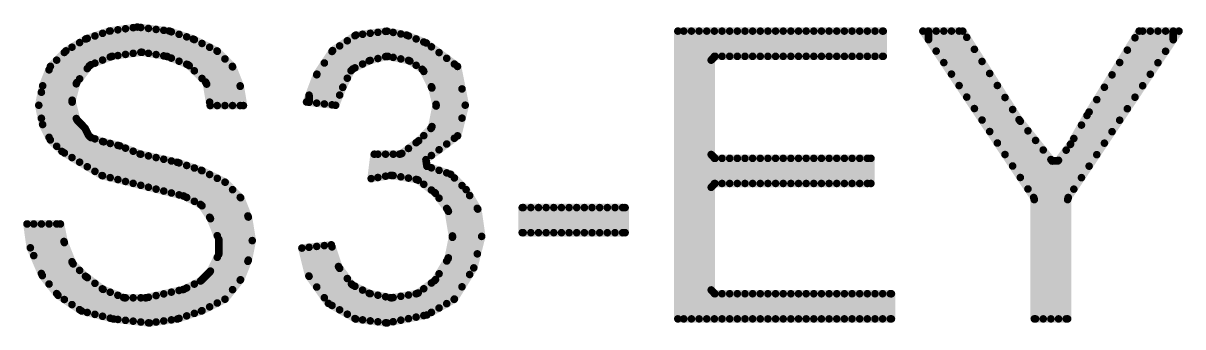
# Model space of a CAD drawing. Header units: millimetres. Extents: x 2.08 to 3.94, y 2.28 to 3.91.
# Drawn here: x 3.2826 to 3.4343, y 3.4189 to 3.4585 of the extents above; entities that cross this region are included whole.
import ezdxf

# ---------------------------------------------------------------- set-up
doc = ezdxf.new("R2010")
doc.units = ezdxf.units.MM
doc.layers.get('0').update_dxf_attribs({"linetype": 'CONTINUOUS', "lineweight": 0})
doc.layers.add('BOT_PHO', color=90, linetype='CONTINUOUS', lineweight=0)

# ---------------------------------------------------------------- blocks, each defined once
blk = doc.blocks.new('ROUND_160')
h = blk.add_hatch(color=256)
edge = h.paths.add_edge_path(flags=0)
edge.add_arc((0, 0), 0.0005, 0, 360)

msp = doc.modelspace()

# ---------------------------------------------------------------- linework, layer by layer
at = {"layer": 'BOT_PHO', "lineweight": 211, "const_width": 0.001}
for points in [[(3.29391, 3.45748), (3.29079, 3.45644)], [(3.292, 3.45329), (3.292, 3.45684)], [(3.293, 3.45369), (3.293, 3.45718)], [(3.29755, 3.458), (3.29391, 3.45748)], [(3.294, 3.45409), (3.294, 3.45749)], [(3.295, 3.45428), (3.295, 3.45764)], [(3.296, 3.45443), (3.296, 3.45778)], [(3.297, 3.45457), (3.297, 3.45792)], [(3.30172, 3.45748), (3.29755, 3.458)], [(3.298, 3.45471), (3.298, 3.45794)], [(3.299, 3.45457), (3.299, 3.45782)], [(3.3, 3.45441), (3.3, 3.45769)], [(3.301, 3.45424), (3.301, 3.45757)], [(3.30485, 3.45643), (3.30172, 3.45748)], [(3.302, 3.45394), (3.302, 3.45738)], [(3.303, 3.45354), (3.303, 3.45705)], [(3.304, 3.45314), (3.304, 3.45672)], [(3.32612, 3.45695), (3.32308, 3.45493)], [(3.326, 3.45267), (3.326, 3.45687)], [(3.3302, 3.45746), (3.32612, 3.45695)], [(3.327, 3.45317), (3.327, 3.45706)], [(3.328, 3.45364), (3.328, 3.45719)], [(3.329, 3.45389), (3.329, 3.45731)], [(3.33, 3.45414), (3.33, 3.45744)], [(3.33276, 3.45695), (3.3302, 3.45746)], [(3.331, 3.45404), (3.331, 3.4573)], [(3.332, 3.45384), (3.332, 3.4571)], [(3.33533, 3.45592), (3.33276, 3.45695)], [(3.333, 3.45364), (3.333, 3.45685)], [(3.39508, 3.45747), (3.36822, 3.45747)], [(3.36822, 3.45747), (3.36822, 3.4199)], [(3.369, 3.4199), (3.369, 3.45747)], [(3.37, 3.4199), (3.37, 3.45747)], [(3.371, 3.4199), (3.371, 3.45747)], [(3.372, 3.4199), (3.372, 3.45747)], [(3.373, 3.45418), (3.373, 3.45747)], [(3.374, 3.45418), (3.374, 3.45747)], [(3.375, 3.45418), (3.375, 3.45747)], [(3.376, 3.45418), (3.376, 3.45747)], [(3.377, 3.45418), (3.377, 3.45747)], [(3.378, 3.45418), (3.378, 3.45747)], [(3.379, 3.45418), (3.379, 3.45747)], [(3.38, 3.45418), (3.38, 3.45747)], [(3.381, 3.45418), (3.381, 3.45747)], [(3.382, 3.45418), (3.382, 3.45747)], [(3.383, 3.45418), (3.383, 3.45747)], [(3.384, 3.45418), (3.384, 3.45747)], [(3.385, 3.45418), (3.385, 3.45747)], [(3.386, 3.45418), (3.386, 3.45747)], [(3.387, 3.45418), (3.387, 3.45747)], [(3.388, 3.45418), (3.388, 3.45747)], [(3.389, 3.45418), (3.389, 3.45747)], [(3.39, 3.45418), (3.39, 3.45747)], [(3.391, 3.45418), (3.391, 3.45747)], [(3.392, 3.45418), (3.392, 3.45747)], [(3.393, 3.45418), (3.393, 3.45747)], [(3.394, 3.45418), (3.394, 3.45747)], [(3.395, 3.45418), (3.395, 3.45747)], [(3.39508, 3.45418), (3.39508, 3.45747)], [(3.40548, 3.45747), (3.40026, 3.45747)], [(3.40026, 3.45747), (3.41475, 3.43575)], [(3.401, 3.45636), (3.401, 3.45747)], [(3.402, 3.45486), (3.402, 3.45747)], [(3.403, 3.45336), (3.403, 3.45747)], [(3.404, 3.45186), (3.404, 3.45747)], [(3.405, 3.45036), (3.405, 3.45747)], [(3.41284, 3.44591), (3.40548, 3.45747)], [(3.41927, 3.43575), (3.43375, 3.45747)], [(3.42854, 3.45747), (3.42172, 3.44646)], [(3.43375, 3.45747), (3.42854, 3.45747)], [(3.429, 3.45034), (3.429, 3.45747)], [(3.43, 3.45184), (3.43, 3.45747)], [(3.431, 3.45334), (3.431, 3.45747)], [(3.432, 3.45484), (3.432, 3.45747)], [(3.433, 3.45634), (3.433, 3.45747)], [(3.29079, 3.45644), (3.28821, 3.45489)], [(3.289, 3.44096), (3.289, 3.45537)], [(3.29, 3.45124), (3.29, 3.45597)], [(3.291, 3.45258), (3.291, 3.45651)], [(3.30796, 3.45488), (3.30485, 3.45643)], [(3.305, 3.45229), (3.305, 3.45636)], [(3.306, 3.45129), (3.306, 3.45586)], [(3.307, 3.4482), (3.307, 3.45536)], [(3.324, 3.44912), (3.324, 3.45554)], [(3.325, 3.45132), (3.325, 3.45621)], [(3.334, 3.45301), (3.334, 3.45645)], [(3.335, 3.45221), (3.335, 3.45605)], [(3.33941, 3.45286), (3.33533, 3.45592)], [(3.336, 3.45021), (3.336, 3.45542)], [(3.406, 3.44886), (3.406, 3.45666)], [(3.428, 3.44884), (3.428, 3.4566)], [(3.28821, 3.45489), (3.28618, 3.45287)], [(3.287, 3.44243), (3.287, 3.45368)], [(3.288, 3.44156), (3.288, 3.45468)], [(3.29147, 3.45308), (3.29414, 3.45415)], [(3.29414, 3.45415), (3.29426, 3.45418)], [(3.29426, 3.45418), (3.29801, 3.45471)], [(3.29801, 3.45471), (3.29816, 3.45471)], [(3.29816, 3.45471), (3.30138, 3.45418)], [(3.30138, 3.45418), (3.30148, 3.45415)], [(3.30148, 3.45415), (3.30416, 3.45308)], [(3.30997, 3.45287), (3.30796, 3.45488)], [(3.308, 3.44775), (3.308, 3.45484)], [(3.309, 3.44775), (3.309, 3.45384)], [(3.32308, 3.45493), (3.32103, 3.45185)], [(3.323, 3.44785), (3.323, 3.45481)], [(3.32796, 3.45363), (3.3301, 3.45417)], [(3.3301, 3.45417), (3.33032, 3.45417)], [(3.33032, 3.45417), (3.333, 3.45364)], [(3.333, 3.45364), (3.33318, 3.45356)], [(3.337, 3.44198), (3.337, 3.45467)], [(3.338, 3.44273), (3.338, 3.45392)], [(3.37258, 3.45368), (3.37308, 3.45418)], [(3.37258, 3.44136), (3.37258, 3.45368)], [(3.37308, 3.45418), (3.39508, 3.45418)], [(3.407, 3.44736), (3.407, 3.45509)], [(3.427, 3.44734), (3.427, 3.45499)], [(3.28618, 3.45287), (3.28517, 3.45033)], [(3.286, 3.4436), (3.286, 3.45241)], [(3.28964, 3.45077), (3.29125, 3.45291)], [(3.29125, 3.45291), (3.29147, 3.45308)], [(3.30416, 3.45308), (3.30433, 3.45296)], [(3.30433, 3.45296), (3.30647, 3.45082)], [(3.31099, 3.45033), (3.30997, 3.45287)], [(3.31, 3.44775), (3.31, 3.4528)], [(3.322, 3.44796), (3.322, 3.45331)], [(3.32442, 3.45016), (3.32549, 3.4523)], [(3.32549, 3.4523), (3.32571, 3.45252)], [(3.32571, 3.45252), (3.32786, 3.45359)], [(3.32786, 3.45359), (3.32796, 3.45363)], [(3.33318, 3.45356), (3.33479, 3.45249)], [(3.33479, 3.45249), (3.33496, 3.4523)], [(3.33496, 3.4523), (3.33603, 3.45016)], [(3.339, 3.44348), (3.339, 3.45317)], [(3.34042, 3.4478), (3.33941, 3.45286)], [(3.408, 3.44586), (3.408, 3.45351)], [(3.426, 3.44584), (3.426, 3.45337)], [(3.28956, 3.45059), (3.28964, 3.45077)], [(3.30647, 3.45082), (3.30661, 3.45055)], [(3.32103, 3.45185), (3.31967, 3.44822)], [(3.321, 3.44807), (3.321, 3.45177)], [(3.409, 3.44436), (3.409, 3.45194)], [(3.425, 3.44434), (3.425, 3.45176)], [(3.28517, 3.45033), (3.28466, 3.44779)], [(3.285, 3.44609), (3.285, 3.44949)], [(3.28902, 3.44845), (3.28956, 3.45059)], [(3.30661, 3.45055), (3.30707, 3.44775)], [(3.31142, 3.44775), (3.31099, 3.45033)], [(3.311, 3.44775), (3.311, 3.45026)], [(3.32, 3.44818), (3.32, 3.44911)], [(3.32347, 3.44779), (3.3244, 3.45012)], [(3.3244, 3.45012), (3.32442, 3.45016)], [(3.33603, 3.45016), (3.33606, 3.45005)], [(3.33606, 3.45005), (3.3366, 3.44791)], [(3.34, 3.44611), (3.34, 3.44992)], [(3.41, 3.44286), (3.41, 3.45037)], [(3.424, 3.44284), (3.424, 3.45014)], [(3.28466, 3.44779), (3.28516, 3.44527)], [(3.28902, 3.4482), (3.28902, 3.44845)], [(3.28956, 3.44606), (3.28902, 3.4482)], [(3.30707, 3.44775), (3.31142, 3.44775)], [(3.31967, 3.44822), (3.32347, 3.44779)], [(3.33661, 3.44769), (3.33607, 3.44501)], [(3.3366, 3.44791), (3.33661, 3.44769)], [(3.33942, 3.4438), (3.34042, 3.4478)], [(3.411, 3.44136), (3.411, 3.4488)], [(3.423, 3.44134), (3.423, 3.44852)], [(3.28969, 3.44583), (3.28956, 3.44606)], [(3.412, 3.43986), (3.412, 3.44723)], [(3.42172, 3.44646), (3.41958, 3.44272)], [(3.422, 3.43984), (3.422, 3.44691)], [(3.28516, 3.44527), (3.28617, 3.44326)], [(3.2907, 3.44481), (3.28969, 3.44583)], [(3.29, 3.44036), (3.29, 3.44552)], [(3.2912, 3.44382), (3.2907, 3.44481)], [(3.33593, 3.44476), (3.33433, 3.44315)], [(3.33607, 3.44501), (3.33593, 3.44476)], [(3.336, 3.44123), (3.336, 3.44484)], [(3.41287, 3.44587), (3.41284, 3.44591)], [(3.41715, 3.44051), (3.41287, 3.44587)], [(3.413, 3.43836), (3.413, 3.4457)], [(3.421, 3.43834), (3.421, 3.4452)], [(3.28617, 3.44326), (3.28768, 3.44176)], [(3.291, 3.43976), (3.291, 3.44422)], [(3.29149, 3.44357), (3.2912, 3.44382)], [(3.2931, 3.44303), (3.29149, 3.44357)], [(3.292, 3.43916), (3.292, 3.4434)], [(3.293, 3.43859), (3.293, 3.44306)], [(3.29314, 3.44302), (3.2931, 3.44303)], [(3.33427, 3.4431), (3.33213, 3.4415)], [(3.33433, 3.44315), (3.33427, 3.4431)], [(3.335, 3.43747), (3.335, 3.44382)], [(3.33528, 3.44069), (3.33942, 3.4438)], [(3.414, 3.43686), (3.414, 3.44445)], [(3.415, 3.4199), (3.415, 3.4432)], [(3.42, 3.43684), (3.42, 3.44345)], [(3.28768, 3.44176), (3.29292, 3.43861)], [(3.29525, 3.44249), (3.29314, 3.44302)], [(3.294, 3.43834), (3.294, 3.4428)], [(3.295, 3.43809), (3.295, 3.44255)], [(3.29789, 3.44143), (3.29525, 3.44249)], [(3.296, 3.43784), (3.296, 3.44219)], [(3.297, 3.43759), (3.297, 3.44179)], [(3.333, 3.43828), (3.333, 3.44215)], [(3.334, 3.43811), (3.334, 3.4429)], [(3.416, 3.4199), (3.416, 3.44195)], [(3.41955, 3.44267), (3.41794, 3.44053)], [(3.419, 3.4199), (3.419, 3.44193)], [(3.41958, 3.44272), (3.41955, 3.44267)], [(3.29797, 3.44141), (3.29789, 3.44143)], [(3.30277, 3.44034), (3.29797, 3.44141)], [(3.298, 3.43734), (3.298, 3.4414)], [(3.299, 3.43709), (3.299, 3.44118)], [(3.3, 3.43684), (3.3, 3.44096)], [(3.301, 3.43659), (3.301, 3.44074)], [(3.302, 3.43634), (3.302, 3.44051)], [(3.30592, 3.43929), (3.30277, 3.44034)], [(3.303, 3.43609), (3.303, 3.44027)], [(3.32852, 3.4414), (3.32812, 3.43821)], [(3.33183, 3.4414), (3.32852, 3.4414)], [(3.329, 3.43836), (3.329, 3.4414)], [(3.33, 3.43853), (3.33, 3.4414)], [(3.331, 3.43861), (3.331, 3.4414)], [(3.33213, 3.4415), (3.33183, 3.4414)], [(3.332, 3.43845), (3.332, 3.44143)], [(3.33542, 3.43982), (3.33528, 3.44069)], [(3.37308, 3.44086), (3.37258, 3.44136)], [(3.373, 3.43757), (3.373, 3.44087)], [(3.39347, 3.44086), (3.37308, 3.44086)], [(3.374, 3.43758), (3.374, 3.44086)], [(3.375, 3.43758), (3.375, 3.44086)], [(3.376, 3.43758), (3.376, 3.44086)], [(3.377, 3.43758), (3.377, 3.44086)], [(3.378, 3.43758), (3.378, 3.44086)], [(3.379, 3.43758), (3.379, 3.44086)], [(3.38, 3.43758), (3.38, 3.44086)], [(3.381, 3.43758), (3.381, 3.44086)], [(3.382, 3.43758), (3.382, 3.44086)], [(3.383, 3.43758), (3.383, 3.44086)], [(3.384, 3.43758), (3.384, 3.44086)], [(3.385, 3.43758), (3.385, 3.44086)], [(3.386, 3.43758), (3.386, 3.44086)], [(3.387, 3.43758), (3.387, 3.44086)], [(3.388, 3.43758), (3.388, 3.44086)], [(3.389, 3.43758), (3.389, 3.44086)], [(3.39, 3.43758), (3.39, 3.44086)], [(3.391, 3.43758), (3.391, 3.44086)], [(3.392, 3.43758), (3.392, 3.44086)], [(3.393, 3.43758), (3.393, 3.44086)], [(3.39347, 3.43758), (3.39347, 3.44086)], [(3.417, 3.4199), (3.417, 3.4407)], [(3.41794, 3.44053), (3.41715, 3.44051)], [(3.418, 3.4199), (3.418, 3.4406)], [(3.29292, 3.43861), (3.30356, 3.43595)], [(3.304, 3.43575), (3.304, 3.43993)], [(3.305, 3.43525), (3.305, 3.4396)], [(3.30903, 3.43774), (3.30592, 3.43929)], [(3.306, 3.43467), (3.306, 3.43925)], [(3.307, 3.43317), (3.307, 3.43875)], [(3.32812, 3.43821), (3.33068, 3.43864)], [(3.33068, 3.43864), (3.33084, 3.43864)], [(3.33084, 3.43864), (3.33405, 3.4381)], [(3.33852, 3.43878), (3.33542, 3.43982)], [(3.336, 3.43672), (3.336, 3.43962)], [(3.337, 3.43566), (3.337, 3.43929)], [(3.338, 3.43432), (3.338, 3.43896)], [(3.34054, 3.43677), (3.33852, 3.43878)], [(3.308, 3.43076), (3.308, 3.43825)], [(3.309, 3.42247), (3.309, 3.43775)], [(3.31105, 3.43572), (3.30903, 3.43774)], [(3.33405, 3.4381), (3.33427, 3.43801)], [(3.33427, 3.43801), (3.33642, 3.4364)], [(3.339, 3.42249), (3.339, 3.4383)], [(3.34, 3.42409), (3.34, 3.4373)], [(3.37258, 3.43708), (3.37308, 3.43758)], [(3.37258, 3.42368), (3.37258, 3.43708)], [(3.37308, 3.43758), (3.39347, 3.43758)], [(3.30356, 3.43595), (3.30366, 3.43592)], [(3.30366, 3.43592), (3.3058, 3.43484)], [(3.31, 3.42371), (3.31, 3.43677)], [(3.311, 3.42496), (3.311, 3.43577)], [(3.31206, 3.43319), (3.31105, 3.43572)], [(3.33642, 3.4364), (3.33652, 3.4363)], [(3.33652, 3.4363), (3.33812, 3.43416)], [(3.34206, 3.43423), (3.34054, 3.43677)], [(3.341, 3.42569), (3.341, 3.436)], [(3.41475, 3.43575), (3.41483, 3.43547)], [(3.41483, 3.43547), (3.41483, 3.4199)], [(3.41919, 3.43547), (3.41927, 3.43575)], [(3.41919, 3.4199), (3.41919, 3.43547)], [(3.3058, 3.43484), (3.306, 3.43467)], [(3.306, 3.43467), (3.30707, 3.43307)], [(3.33812, 3.43416), (3.33822, 3.43394)], [(3.33822, 3.43394), (3.33875, 3.43073)], [(3.342, 3.42839), (3.342, 3.43433)], [(3.34257, 3.43067), (3.34206, 3.43423)], [(3.36133, 3.43443), (3.34787, 3.43443)], [(3.34787, 3.43443), (3.34787, 3.43115)], [(3.348, 3.43115), (3.348, 3.43443)], [(3.349, 3.43115), (3.349, 3.43443)], [(3.35, 3.43115), (3.35, 3.43443)], [(3.351, 3.43115), (3.351, 3.43443)], [(3.352, 3.43115), (3.352, 3.43443)], [(3.353, 3.43115), (3.353, 3.43443)], [(3.354, 3.43115), (3.354, 3.43443)], [(3.355, 3.43115), (3.355, 3.43443)], [(3.356, 3.43115), (3.356, 3.43443)], [(3.357, 3.43115), (3.357, 3.43443)], [(3.358, 3.43115), (3.358, 3.43443)], [(3.359, 3.43115), (3.359, 3.43443)], [(3.36, 3.43115), (3.36, 3.43443)], [(3.361, 3.43115), (3.361, 3.43443)], [(3.36133, 3.43115), (3.36133, 3.43443)], [(3.30707, 3.43307), (3.30711, 3.43298)], [(3.30711, 3.43298), (3.30819, 3.4303)], [(3.312, 3.42742), (3.312, 3.43334)], [(3.31257, 3.43012), (3.31206, 3.43319)], [(3.28749, 3.43229), (3.28312, 3.43229)], [(3.28312, 3.43229), (3.28356, 3.42918)], [(3.284, 3.42816), (3.284, 3.43229)], [(3.285, 3.42583), (3.285, 3.43229)], [(3.286, 3.42445), (3.286, 3.43229)], [(3.287, 3.4232), (3.287, 3.43229)], [(3.28795, 3.43001), (3.28749, 3.43229)], [(3.34787, 3.43115), (3.36133, 3.43115)], [(3.28797, 3.42993), (3.28795, 3.43001)], [(3.28904, 3.42725), (3.28797, 3.42993)], [(3.288, 3.42243), (3.288, 3.42986)], [(3.30819, 3.4303), (3.30822, 3.43011)], [(3.30822, 3.43011), (3.30822, 3.4285)], [(3.31206, 3.42758), (3.31257, 3.43012)], [(3.32291, 3.42957), (3.31906, 3.42914)], [(3.322, 3.42266), (3.322, 3.42947)], [(3.32385, 3.42674), (3.32291, 3.42957)], [(3.33875, 3.43055), (3.33821, 3.42787)], [(3.33875, 3.43073), (3.33876, 3.43065)], [(3.33876, 3.43065), (3.33875, 3.43055)], [(3.34154, 3.42656), (3.34257, 3.43067)], [(3.28356, 3.42918), (3.28512, 3.42555)], [(3.30817, 3.42828), (3.3071, 3.42614)], [(3.308, 3.42197), (3.308, 3.42794)], [(3.30822, 3.4285), (3.30817, 3.42828)], [(3.31906, 3.42914), (3.31997, 3.4255)], [(3.32, 3.42546), (3.32, 3.42925)], [(3.321, 3.42406), (3.321, 3.42936)], [(3.323, 3.42165), (3.323, 3.4293)], [(3.33821, 3.42787), (3.33815, 3.42771)], [(3.289, 3.42176), (3.289, 3.42736)], [(3.28915, 3.42708), (3.28904, 3.42725)], [(3.29076, 3.42547), (3.28915, 3.42708)], [(3.31104, 3.42501), (3.31206, 3.42758)], [(3.32393, 3.4266), (3.32385, 3.42674)], [(3.32554, 3.42445), (3.32393, 3.4266)], [(3.324, 3.42108), (3.324, 3.4265)], [(3.33815, 3.42771), (3.33654, 3.42503)], [(3.338, 3.42189), (3.338, 3.42746)], [(3.33897, 3.42245), (3.34154, 3.42656)], [(3.28512, 3.42555), (3.28717, 3.42298)], [(3.29, 3.4211), (3.29, 3.42623)], [(3.29082, 3.42543), (3.29076, 3.42547)], [(3.29296, 3.42382), (3.29082, 3.42543)], [(3.291, 3.42074), (3.291, 3.42529)], [(3.3058, 3.42484), (3.30366, 3.42377)], [(3.30593, 3.42494), (3.3058, 3.42484)], [(3.307, 3.42601), (3.30593, 3.42494)], [(3.306, 3.42097), (3.306, 3.425)], [(3.3071, 3.42614), (3.307, 3.42601)], [(3.307, 3.42147), (3.307, 3.426)], [(3.30901, 3.42247), (3.31104, 3.42501)], [(3.31997, 3.4255), (3.32253, 3.42192)], [(3.325, 3.42051), (3.325, 3.42517)], [(3.33642, 3.42489), (3.33427, 3.42328)], [(3.33654, 3.42503), (3.33642, 3.42489)], [(3.337, 3.42132), (3.337, 3.42579)], [(3.292, 3.42049), (3.292, 3.42454)], [(3.29307, 3.42375), (3.29296, 3.42382)], [(3.293, 3.42024), (3.293, 3.42379)], [(3.29575, 3.42268), (3.29307, 3.42375)], [(3.294, 3.41999), (3.294, 3.42338)], [(3.30354, 3.42373), (3.29872, 3.42266)], [(3.302, 3.41977), (3.302, 3.42339)], [(3.303, 3.41996), (3.303, 3.42361)], [(3.30366, 3.42377), (3.30354, 3.42373)], [(3.304, 3.42029), (3.304, 3.42394)], [(3.305, 3.42062), (3.305, 3.42444)], [(3.32571, 3.42431), (3.32554, 3.42445)], [(3.32786, 3.42324), (3.32571, 3.42431)], [(3.326, 3.41994), (3.326, 3.42416)], [(3.327, 3.41977), (3.327, 3.42366)], [(3.335, 3.42033), (3.335, 3.42383)], [(3.336, 3.42075), (3.336, 3.42458)], [(3.37308, 3.42318), (3.37258, 3.42368)], [(3.28717, 3.42298), (3.29025, 3.42093)], [(3.295, 3.41983), (3.295, 3.42298)], [(3.29594, 3.42265), (3.29575, 3.42268)], [(3.29862, 3.42265), (3.29594, 3.42265)], [(3.296, 3.41971), (3.296, 3.42265)], [(3.297, 3.4196), (3.297, 3.42265)], [(3.298, 3.41949), (3.298, 3.42265)], [(3.29872, 3.42266), (3.29862, 3.42265)], [(3.299, 3.41938), (3.299, 3.42272)], [(3.3, 3.41949), (3.3, 3.42294)], [(3.301, 3.41963), (3.301, 3.42316)], [(3.30592, 3.42093), (3.30901, 3.42247)], [(3.32253, 3.42192), (3.3261, 3.41988)], [(3.32798, 3.42319), (3.32786, 3.42324)], [(3.33066, 3.42266), (3.32798, 3.42319)], [(3.328, 3.41964), (3.328, 3.42319)], [(3.329, 3.41952), (3.329, 3.42299)], [(3.33, 3.41939), (3.33, 3.42279)], [(3.33084, 3.42265), (3.33066, 3.42266)], [(3.33405, 3.42319), (3.33084, 3.42265)], [(3.331, 3.41953), (3.331, 3.42268)], [(3.332, 3.41973), (3.332, 3.42285)], [(3.333, 3.41993), (3.333, 3.42301)], [(3.334, 3.42013), (3.334, 3.42318)], [(3.33427, 3.42328), (3.33405, 3.42319)], [(3.3354, 3.42041), (3.33897, 3.42245)], [(3.373, 3.4199), (3.373, 3.42319)], [(3.39615, 3.42318), (3.37308, 3.42318)], [(3.374, 3.4199), (3.374, 3.42318)], [(3.375, 3.4199), (3.375, 3.42318)], [(3.376, 3.4199), (3.376, 3.42318)], [(3.377, 3.4199), (3.377, 3.42318)], [(3.378, 3.4199), (3.378, 3.42318)], [(3.379, 3.4199), (3.379, 3.42318)], [(3.38, 3.4199), (3.38, 3.42318)], [(3.381, 3.4199), (3.381, 3.42318)], [(3.382, 3.4199), (3.382, 3.42318)], [(3.383, 3.4199), (3.383, 3.42318)], [(3.384, 3.4199), (3.384, 3.42318)], [(3.385, 3.4199), (3.385, 3.42318)], [(3.386, 3.4199), (3.386, 3.42318)], [(3.387, 3.4199), (3.387, 3.42318)], [(3.388, 3.4199), (3.388, 3.42318)], [(3.389, 3.4199), (3.389, 3.42318)], [(3.39, 3.4199), (3.39, 3.42318)], [(3.391, 3.4199), (3.391, 3.42318)], [(3.392, 3.4199), (3.392, 3.42318)], [(3.393, 3.4199), (3.393, 3.42318)], [(3.394, 3.4199), (3.394, 3.42318)], [(3.395, 3.4199), (3.395, 3.42318)], [(3.396, 3.4199), (3.396, 3.42318)], [(3.39615, 3.4199), (3.39615, 3.42318)], [(3.29025, 3.42093), (3.29442, 3.41989)], [(3.30279, 3.41989), (3.30592, 3.42093)], [(3.3302, 3.41937), (3.3354, 3.42041)], [(3.29442, 3.41989), (3.29914, 3.41937)], [(3.29914, 3.41937), (3.30279, 3.41989)], [(3.3261, 3.41988), (3.3302, 3.41937)], [(3.36822, 3.4199), (3.39615, 3.4199)], [(3.41483, 3.4199), (3.41919, 3.4199)]]:
    msp.add_lwpolyline(points, dxfattribs=at)

# ---------------------------------------------------------------- block references
at = {"layer": 'BOT_PHO'}
for p in [(3.292, 3.45684), (3.293, 3.45718), (3.29391, 3.45748), (3.294, 3.45749), (3.295, 3.45764), (3.296, 3.45778), (3.297, 3.45792), (3.29755, 3.458), (3.298, 3.45794), (3.299, 3.45782), (3.3, 3.45769), (3.301, 3.45757), (3.30172, 3.45748), (3.302, 3.45738), (3.303, 3.45705), (3.304, 3.45672), (3.326, 3.45687), (3.32612, 3.45695), (3.327, 3.45706), (3.328, 3.45719), (3.329, 3.45731), (3.33, 3.45744), (3.3302, 3.45746), (3.331, 3.4573), (3.332, 3.4571), (3.33276, 3.45695), (3.333, 3.45685), (3.36822, 3.45747), (3.369, 3.45747), (3.37, 3.45747), (3.371, 3.45747), (3.372, 3.45747), (3.373, 3.45747), (3.374, 3.45747), (3.375, 3.45747), (3.376, 3.45747), (3.377, 3.45747), (3.378, 3.45747), (3.379, 3.45747), (3.38, 3.45747), (3.381, 3.45747), (3.382, 3.45747), (3.383, 3.45747), (3.384, 3.45747), (3.385, 3.45747), (3.386, 3.45747), (3.387, 3.45747), (3.388, 3.45747), (3.389, 3.45747), (3.39, 3.45747), (3.391, 3.45747), (3.392, 3.45747), (3.393, 3.45747), (3.394, 3.45747), (3.395, 3.45747), (3.39508, 3.45747), (3.40026, 3.45747), (3.401, 3.45747), (3.402, 3.45747), (3.403, 3.45747), (3.404, 3.45747), (3.405, 3.45747), (3.40548, 3.45747), (3.42854, 3.45747), (3.429, 3.45747), (3.43, 3.45747), (3.431, 3.45747), (3.432, 3.45747), (3.433, 3.45747), (3.43375, 3.45747), (3.43375, 3.45747), (3.289, 3.45537), (3.29, 3.45597), (3.29079, 3.45644), (3.291, 3.45651), (3.30485, 3.45643), (3.305, 3.45636), (3.306, 3.45586), (3.307, 3.45536), (3.324, 3.45554), (3.325, 3.45621), (3.334, 3.45645), (3.335, 3.45605), (3.33533, 3.45592), (3.336, 3.45542), (3.401, 3.45636), (3.406, 3.45666), (3.428, 3.4566), (3.433, 3.45634), (3.287, 3.45368), (3.288, 3.45468), (3.28821, 3.45489), (3.293, 3.45369), (3.294, 3.45409), (3.29414, 3.45415), (3.29426, 3.45418), (3.295, 3.45428), (3.296, 3.45443), (3.297, 3.45457), (3.298, 3.45471), (3.29801, 3.45471), (3.29816, 3.45471), (3.299, 3.45457), (3.3, 3.45441), (3.301, 3.45424), (3.30138, 3.45418), (3.30148, 3.45415), (3.302, 3.45394), (3.30796, 3.45488), (3.308, 3.45484), (3.309, 3.45384), (3.323, 3.45481), (3.32308, 3.45493), (3.328, 3.45364), (3.329, 3.45389), (3.33, 3.45414), (3.3301, 3.45417), (3.33032, 3.45417), (3.331, 3.45404), (3.332, 3.45384), (3.333, 3.45364), (3.333, 3.45364), (3.337, 3.45467), (3.338, 3.45392), (3.37258, 3.45368), (3.373, 3.45418), (3.37308, 3.45418), (3.374, 3.45418), (3.375, 3.45418), (3.376, 3.45418), (3.377, 3.45418), (3.378, 3.45418), (3.379, 3.45418), (3.38, 3.45418), (3.381, 3.45418), (3.382, 3.45418), (3.383, 3.45418), (3.384, 3.45418), (3.385, 3.45418), (3.386, 3.45418), (3.387, 3.45418), (3.388, 3.45418), (3.389, 3.45418), (3.39, 3.45418), (3.391, 3.45418), (3.392, 3.45418), (3.393, 3.45418), (3.394, 3.45418), (3.395, 3.45418), (3.39508, 3.45418), (3.402, 3.45486), (3.407, 3.45509), (3.427, 3.45499), (3.432, 3.45484), (3.286, 3.45241), (3.28618, 3.45287), (3.291, 3.45258), (3.29125, 3.45291), (3.29147, 3.45308), (3.292, 3.45329), (3.303, 3.45354), (3.304, 3.45314), (3.30416, 3.45308), (3.30433, 3.45296), (3.305, 3.45229), (3.30997, 3.45287), (3.31, 3.4528), (3.322, 3.45331), (3.32549, 3.4523), (3.32571, 3.45252), (3.326, 3.45267), (3.327, 3.45317), (3.32786, 3.45359), (3.32796, 3.45363), (3.33318, 3.45356), (3.334, 3.45301), (3.33479, 3.45249), (3.33496, 3.4523), (3.335, 3.45221), (3.339, 3.45317), (3.33941, 3.45286), (3.403, 3.45336), (3.408, 3.45351), (3.426, 3.45337), (3.431, 3.45334), (3.28964, 3.45077), (3.29, 3.45124), (3.306, 3.45129), (3.30647, 3.45082), (3.321, 3.45177), (3.32103, 3.45185), (3.325, 3.45132), (3.404, 3.45186), (3.409, 3.45194), (3.425, 3.45176), (3.43, 3.45184), (3.285, 3.44949), (3.28517, 3.45033), (3.28956, 3.45059), (3.30661, 3.45055), (3.31099, 3.45033), (3.311, 3.45026), (3.32, 3.44911), (3.324, 3.44912), (3.3244, 3.45012), (3.32442, 3.45016), (3.336, 3.45021), (3.33603, 3.45016), (3.33606, 3.45005), (3.34, 3.44992), (3.405, 3.45036), (3.41, 3.45037), (3.424, 3.45014), (3.429, 3.45034), (3.28466, 3.44779), (3.28902, 3.44845), (3.28902, 3.4482), (3.307, 3.4482), (3.30707, 3.44775), (3.308, 3.44775), (3.309, 3.44775), (3.31, 3.44775), (3.311, 3.44775), (3.31142, 3.44775), (3.31967, 3.44822), (3.32, 3.44818), (3.321, 3.44807), (3.322, 3.44796), (3.323, 3.44785), (3.32347, 3.44779), (3.3366, 3.44791), (3.33661, 3.44769), (3.34042, 3.4478), (3.406, 3.44886), (3.411, 3.4488), (3.423, 3.44852), (3.428, 3.44884), (3.285, 3.44609), (3.28956, 3.44606), (3.34, 3.44611), (3.407, 3.44736), (3.412, 3.44723), (3.42172, 3.44646), (3.422, 3.44691), (3.427, 3.44734), (3.28516, 3.44527), (3.28969, 3.44583), (3.29, 3.44552), (3.2907, 3.44481), (3.33593, 3.44476), (3.336, 3.44484), (3.33607, 3.44501), (3.408, 3.44586), (3.41284, 3.44591), (3.41287, 3.44587), (3.413, 3.4457), (3.421, 3.4452), (3.426, 3.44584), (3.286, 3.4436), (3.28617, 3.44326), (3.291, 3.44422), (3.2912, 3.44382), (3.29149, 3.44357), (3.292, 3.4434), (3.293, 3.44306), (3.2931, 3.44303), (3.33427, 3.4431), (3.33433, 3.44315), (3.335, 3.44382), (3.339, 3.44348), (3.33942, 3.4438), (3.409, 3.44436), (3.414, 3.44445), (3.415, 3.4432), (3.42, 3.44345), (3.425, 3.44434), (3.287, 3.44243), (3.28768, 3.44176), (3.28768, 3.44176), (3.288, 3.44156), (3.29314, 3.44302), (3.294, 3.4428), (3.295, 3.44255), (3.29525, 3.44249), (3.296, 3.44219), (3.297, 3.44179), (3.333, 3.44215), (3.334, 3.4429), (3.337, 3.44198), (3.338, 3.44273), (3.41, 3.44286), (3.416, 3.44195), (3.419, 3.44193), (3.41955, 3.44267), (3.41958, 3.44272), (3.424, 3.44284), (3.289, 3.44096), (3.29, 3.44036), (3.29789, 3.44143), (3.29797, 3.44141), (3.298, 3.4414), (3.299, 3.44118), (3.3, 3.44096), (3.301, 3.44074), (3.302, 3.44051), (3.30277, 3.44034), (3.303, 3.44027), (3.32852, 3.4414), (3.329, 3.4414), (3.33, 3.4414), (3.331, 3.4414), (3.33183, 3.4414), (3.332, 3.44143), (3.33213, 3.4415), (3.33528, 3.44069), (3.336, 3.44123), (3.37258, 3.44136), (3.373, 3.44087), (3.37308, 3.44086), (3.374, 3.44086), (3.375, 3.44086), (3.376, 3.44086), (3.377, 3.44086), (3.378, 3.44086), (3.379, 3.44086), (3.38, 3.44086), (3.381, 3.44086), (3.382, 3.44086), (3.383, 3.44086), (3.384, 3.44086), (3.385, 3.44086), (3.386, 3.44086), (3.387, 3.44086), (3.388, 3.44086), (3.389, 3.44086), (3.39, 3.44086), (3.391, 3.44086), (3.392, 3.44086), (3.393, 3.44086), (3.39347, 3.44086), (3.411, 3.44136), (3.417, 3.4407), (3.41715, 3.44051), (3.41794, 3.44053), (3.418, 3.4406), (3.423, 3.44134), (3.291, 3.43976), (3.292, 3.43916), (3.29292, 3.43861), (3.293, 3.43859), (3.304, 3.43993), (3.305, 3.4396), (3.30592, 3.43929), (3.306, 3.43925), (3.307, 3.43875), (3.33, 3.43853), (3.33068, 3.43864), (3.33084, 3.43864), (3.331, 3.43861), (3.33542, 3.43982), (3.336, 3.43962), (3.337, 3.43929), (3.338, 3.43896), (3.33852, 3.43878), (3.412, 3.43986), (3.422, 3.43984), (3.294, 3.43834), (3.295, 3.43809), (3.296, 3.43784), (3.297, 3.43759), (3.298, 3.43734), (3.299, 3.43709), (3.308, 3.43825), (3.309, 3.43775), (3.30903, 3.43774), (3.32812, 3.43821), (3.329, 3.43836), (3.332, 3.43845), (3.333, 3.43828), (3.334, 3.43811), (3.33405, 3.4381), (3.33427, 3.43801), (3.335, 3.43747), (3.339, 3.4383), (3.34, 3.4373), (3.37258, 3.43708), (3.373, 3.43757), (3.37308, 3.43758), (3.374, 3.43758), (3.375, 3.43758), (3.376, 3.43758), (3.377, 3.43758), (3.378, 3.43758), (3.379, 3.43758), (3.38, 3.43758), (3.381, 3.43758), (3.382, 3.43758), (3.383, 3.43758), (3.384, 3.43758), (3.385, 3.43758), (3.386, 3.43758), (3.387, 3.43758), (3.388, 3.43758), (3.389, 3.43758), (3.39, 3.43758), (3.391, 3.43758), (3.392, 3.43758), (3.393, 3.43758), (3.39347, 3.43758), (3.413, 3.43836), (3.421, 3.43834), (3.3, 3.43684), (3.301, 3.43659), (3.302, 3.43634), (3.303, 3.43609), (3.30356, 3.43595), (3.30366, 3.43592), (3.304, 3.43575), (3.31, 3.43677), (3.311, 3.43577), (3.31105, 3.43572), (3.336, 3.43672), (3.33642, 3.4364), (3.33642, 3.4364), (3.33652, 3.4363), (3.33652, 3.4363), (3.337, 3.43566), (3.34054, 3.43677), (3.341, 3.436), (3.414, 3.43686), (3.41475, 3.43575), (3.41483, 3.43547), (3.41919, 3.43547), (3.41927, 3.43575), (3.42, 3.43684), (3.305, 3.43525), (3.3058, 3.43484), (3.306, 3.43467), (3.306, 3.43467), (3.338, 3.43432), (3.33812, 3.43416), (3.33822, 3.43394), (3.342, 3.43433), (3.34206, 3.43423), (3.34787, 3.43443), (3.34787, 3.43443), (3.348, 3.43443), (3.349, 3.43443), (3.35, 3.43443), (3.351, 3.43443), (3.352, 3.43443), (3.353, 3.43443), (3.354, 3.43443), (3.355, 3.43443), (3.356, 3.43443), (3.357, 3.43443), (3.358, 3.43443), (3.359, 3.43443), (3.36, 3.43443), (3.361, 3.43443), (3.36133, 3.43443), (3.36133, 3.43443), (3.307, 3.43317), (3.30707, 3.43307), (3.30711, 3.43298), (3.30711, 3.43298), (3.312, 3.43334), (3.31206, 3.43319), (3.28312, 3.43229), (3.284, 3.43229), (3.285, 3.43229), (3.286, 3.43229), (3.287, 3.43229), (3.28749, 3.43229), (3.34787, 3.43115), (3.34787, 3.43115), (3.348, 3.43115), (3.349, 3.43115), (3.35, 3.43115), (3.351, 3.43115), (3.352, 3.43115), (3.353, 3.43115), (3.354, 3.43115), (3.355, 3.43115), (3.356, 3.43115), (3.357, 3.43115), (3.358, 3.43115), (3.359, 3.43115), (3.36, 3.43115), (3.361, 3.43115), (3.36133, 3.43115), (3.28795, 3.43001), (3.28797, 3.42993), (3.288, 3.42986), (3.308, 3.43076), (3.30819, 3.4303), (3.30822, 3.43011), (3.31257, 3.43012), (3.31257, 3.43012), (3.322, 3.42947), (3.32291, 3.42957), (3.33875, 3.43073), (3.33875, 3.43055), (3.33876, 3.43065), (3.34257, 3.43067), (3.34257, 3.43067), (3.28356, 3.42918), (3.284, 3.42816), (3.308, 3.42794), (3.30817, 3.42828), (3.30822, 3.4285), (3.31906, 3.42914), (3.32, 3.42925), (3.321, 3.42936), (3.323, 3.4293), (3.33821, 3.42787), (3.342, 3.42839), (3.289, 3.42736), (3.28904, 3.42725), (3.28915, 3.42708), (3.312, 3.42742), (3.31206, 3.42758), (3.32385, 3.42674), (3.32393, 3.4266), (3.324, 3.4265), (3.338, 3.42746), (3.33815, 3.42771), (3.34154, 3.42656), (3.285, 3.42583), (3.28512, 3.42555), (3.29, 3.42623), (3.29076, 3.42547), (3.29082, 3.42543), (3.29082, 3.42543), (3.291, 3.42529), (3.3058, 3.42484), (3.30593, 3.42494), (3.306, 3.425), (3.307, 3.42601), (3.307, 3.426), (3.3071, 3.42614), (3.311, 3.42496), (3.31104, 3.42501), (3.31997, 3.4255), (3.32, 3.42546), (3.325, 3.42517), (3.33642, 3.42489), (3.33642, 3.42489), (3.33654, 3.42503), (3.337, 3.42579), (3.341, 3.42569), (3.286, 3.42445), (3.292, 3.42454), (3.29296, 3.42382), (3.293, 3.42379), (3.29307, 3.42375), (3.294, 3.42338), (3.302, 3.42339), (3.303, 3.42361), (3.30354, 3.42373), (3.30366, 3.42377), (3.304, 3.42394), (3.305, 3.42444), (3.31, 3.42371), (3.321, 3.42406), (3.32554, 3.42445), (3.32571, 3.42431), (3.326, 3.42416), (3.327, 3.42366), (3.335, 3.42383), (3.336, 3.42458), (3.34, 3.42409), (3.37258, 3.42368), (3.287, 3.4232), (3.28717, 3.42298), (3.288, 3.42243), (3.295, 3.42298), (3.29575, 3.42268), (3.29594, 3.42265), (3.296, 3.42265), (3.297, 3.42265), (3.298, 3.42265), (3.29862, 3.42265), (3.29862, 3.42265), (3.29872, 3.42266), (3.299, 3.42272), (3.3, 3.42294), (3.301, 3.42316), (3.308, 3.42197), (3.309, 3.42247), (3.30901, 3.42247), (3.322, 3.42266), (3.32253, 3.42192), (3.32786, 3.42324), (3.32798, 3.42319), (3.328, 3.42319), (3.329, 3.42299), (3.33, 3.42279), (3.33066, 3.42266), (3.33084, 3.42265), (3.331, 3.42268), (3.332, 3.42285), (3.333, 3.42301), (3.334, 3.42318), (3.33405, 3.42319), (3.33427, 3.42328), (3.338, 3.42189), (3.33897, 3.42245), (3.339, 3.42249), (3.373, 3.42319), (3.37308, 3.42318), (3.374, 3.42318), (3.375, 3.42318), (3.376, 3.42318), (3.377, 3.42318), (3.378, 3.42318), (3.379, 3.42318), (3.38, 3.42318), (3.381, 3.42318), (3.382, 3.42318), (3.383, 3.42318), (3.384, 3.42318), (3.385, 3.42318), (3.386, 3.42318), (3.387, 3.42318), (3.388, 3.42318), (3.389, 3.42318), (3.39, 3.42318), (3.391, 3.42318), (3.392, 3.42318), (3.393, 3.42318), (3.394, 3.42318), (3.395, 3.42318), (3.396, 3.42318), (3.39615, 3.42318), (3.39615, 3.42318), (3.289, 3.42176), (3.29, 3.4211), (3.29025, 3.42093), (3.291, 3.42074), (3.292, 3.42049), (3.304, 3.42029), (3.305, 3.42062), (3.30592, 3.42093), (3.306, 3.42097), (3.307, 3.42147), (3.323, 3.42165), (3.324, 3.42108), (3.325, 3.42051), (3.335, 3.42033), (3.3354, 3.42041), (3.336, 3.42075), (3.337, 3.42132), (3.293, 3.42024), (3.294, 3.41999), (3.29442, 3.41989), (3.295, 3.41983), (3.296, 3.41971), (3.297, 3.4196), (3.298, 3.41949), (3.299, 3.41938), (3.29914, 3.41937), (3.3, 3.41949), (3.301, 3.41963), (3.302, 3.41977), (3.30279, 3.41989), (3.303, 3.41996), (3.326, 3.41994), (3.3261, 3.41988), (3.327, 3.41977), (3.328, 3.41964), (3.329, 3.41952), (3.33, 3.41939), (3.3302, 3.41937), (3.331, 3.41953), (3.332, 3.41973), (3.333, 3.41993), (3.334, 3.42013), (3.36822, 3.4199), (3.369, 3.4199), (3.37, 3.4199), (3.371, 3.4199), (3.372, 3.4199), (3.373, 3.4199), (3.374, 3.4199), (3.375, 3.4199), (3.376, 3.4199), (3.377, 3.4199), (3.378, 3.4199), (3.379, 3.4199), (3.38, 3.4199), (3.381, 3.4199), (3.382, 3.4199), (3.383, 3.4199), (3.384, 3.4199), (3.385, 3.4199), (3.386, 3.4199), (3.387, 3.4199), (3.388, 3.4199), (3.389, 3.4199), (3.39, 3.4199), (3.391, 3.4199), (3.392, 3.4199), (3.393, 3.4199), (3.394, 3.4199), (3.395, 3.4199), (3.396, 3.4199), (3.39615, 3.4199), (3.41483, 3.4199), (3.415, 3.4199), (3.416, 3.4199), (3.417, 3.4199), (3.418, 3.4199), (3.419, 3.4199), (3.41919, 3.4199)]:
    msp.add_blockref('ROUND_160', p, dxfattribs=at)

doc.saveas('drawing.dxf')
